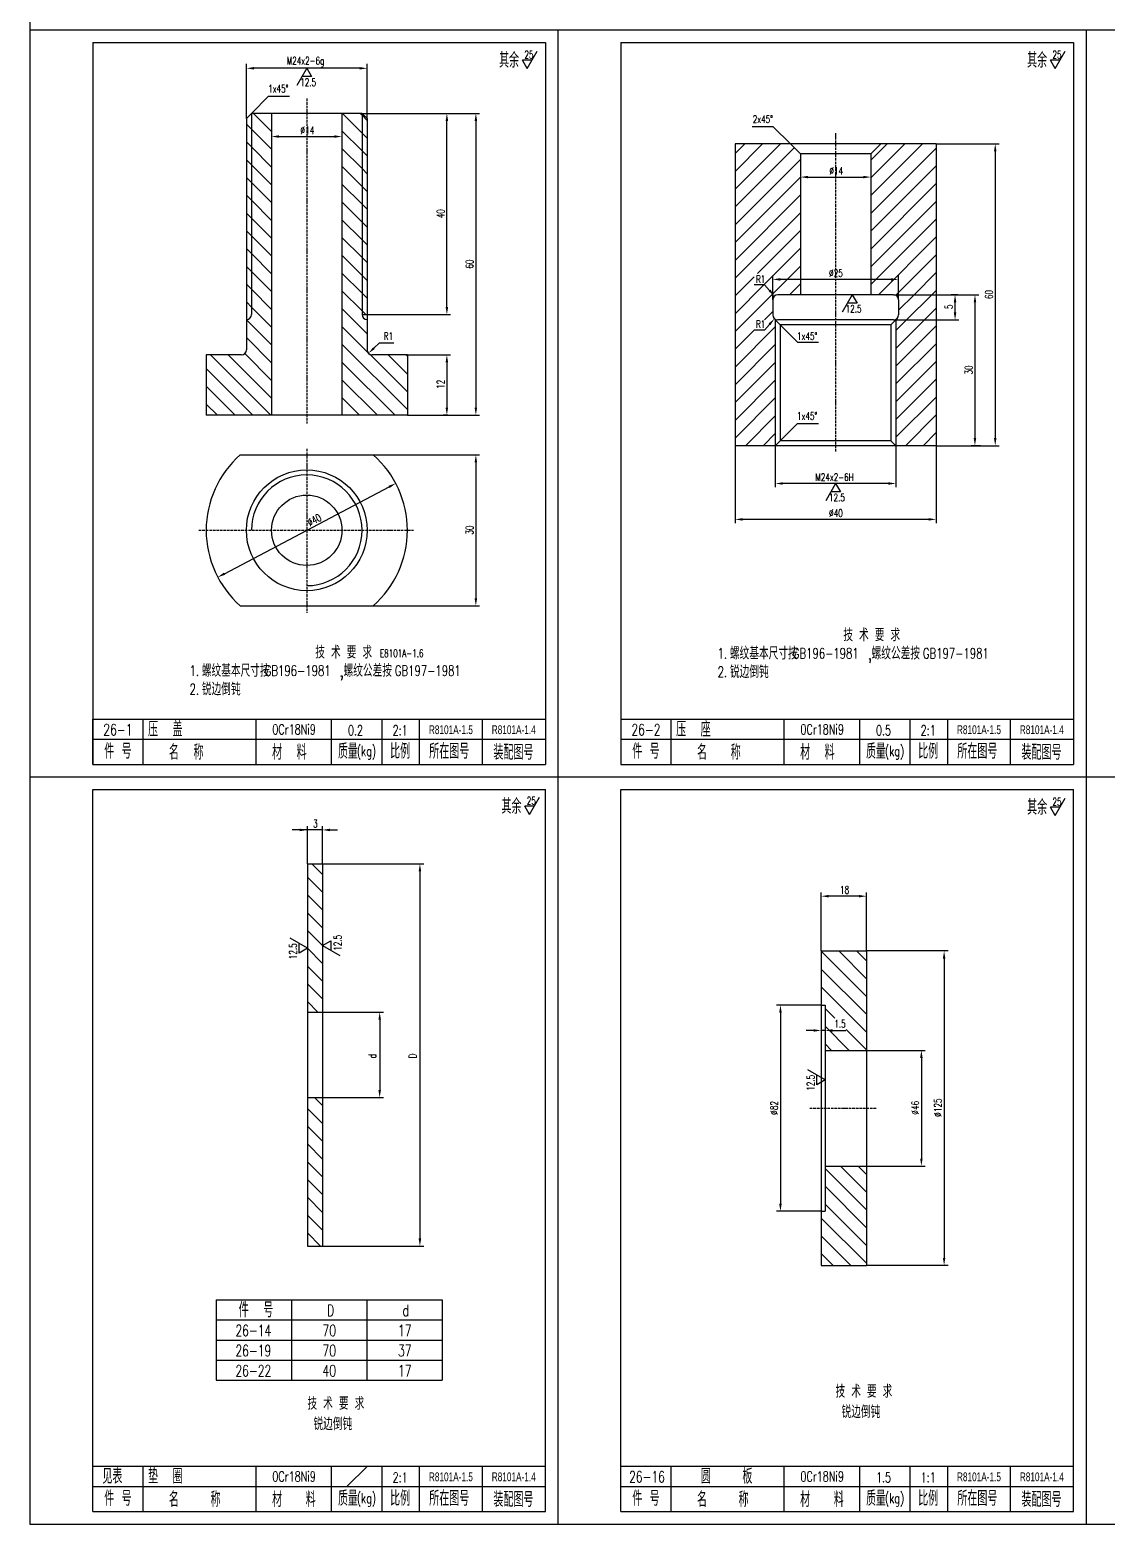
# Model space of a CAD drawing. Header units: millimetres. Extents: x 1545 to 36024, y 3418 to 15628.
# Drawn here: x 10220 to 14504, y 3418 to 9358 of the extents above; entities that cross this region are included whole.
import ezdxf
from ezdxf.enums import TextEntityAlignment as Align

# ---------------------------------------------------------------- set-up
doc = ezdxf.new("R2010")
doc.units = ezdxf.units.MM
doc.linetypes.add('DASHDOT-M', pattern=[36, 30, -3, 0, -3])
doc.linetypes.add('DASHDOT-S', pattern=[14, 10, -2, 0, -2])
for name, color, linetype in [('CDR_DIM', 7, 'Continuous'), ('CDR_DWG1', 1, 'Continuous'), ('CDR_DWG3', 3, 'DASHDOT-M'), ('CDR_TEXT', 7, 'Continuous')]:
    doc.layers.add(name, color=color, linetype=linetype)
doc.styles.add('CLB', font='clb.shx', dxfattribs={"bigfont": 'hztxt.shx'})
doc.styles.add('HZ', font='simplex.shx', dxfattribs={"width": 0.7, "height": 30, "bigfont": 'HZ.shx'})

msp = doc.modelspace()

# ---------------------------------------------------------------- linework, layer by layer
for p, q in [((10219.9, 9358.2), (14419.9, 9358.2)), ((12197.7, 9204.7), (12237.4, 9273.4)), ((14297.7, 9204.7), (14337.4, 9273.4)), ((12216.7, 9237.7), (12178.7, 9237.7)), ((12197.7, 9204.7), (12178.7, 9237.7)), ((14297.7, 9204.7), (14278.7, 9237.7)), ((14316.7, 9237.7), (14278.7, 9237.7)), ((11321, 9205.5), (11281.4, 9136.8)), ((11340.1, 9172.6), (11302, 9172.6)), ((11321, 9205.5), (11340.1, 9172.6)), ((13490.3, 8305.2), (13450.6, 8236.4)), ((13509.3, 8272.2), (13471.3, 8272.2)), ((13490.3, 8305.2), (13509.3, 8272.2)), ((13424.2, 7554.9), (13384.6, 7486.2)), ((13424.2, 7554.9), (13443.3, 7522)), ((13443.3, 7522), (13405.2, 7522)), ((10469.9, 6618.2), (10669, 6618.2)), ((10669.9, 6438.2), (10669.9, 6618.2)), ((11119.9, 6438.2), (11119.9, 6618.2)), ((11419.9, 6438.2), (11419.9, 6618.2)), ((11619.9, 6618.2), (11619.9, 6438.2)), ((11769.9, 6438.2), (11769.9, 6618.2)), ((12019.9, 6438.2), (12019.9, 6618.2)), ((12769.9, 6438.2), (12769.9, 6618.2)), ((13219.9, 6438.2), (13219.9, 6618.2)), ((13519.9, 6438.2), (13519.9, 6618.2)), ((13719.9, 6618.2), (13719.9, 6438.2)), ((13869.9, 6438.2), (13869.9, 6618.2)), ((14119.9, 6438.2), (14119.9, 6618.2)), ((10469.9, 6538.2), (12269.9, 6538.2)), ((12569.9, 6538.2), (14369.9, 6538.2)), ((12207.3, 6238.6), (12247, 6307.4)), ((14297.7, 6234.7), (14337.4, 6303.4)), ((12207.3, 6238.6), (12188.3, 6271.6)), ((12226.3, 6271.6), (12188.3, 6271.6)), ((14316.7, 6267.7), (14278.7, 6267.7)), ((14297.7, 6234.7), (14278.7, 6267.7)), ((11323.3, 5707.4), (11254.6, 5747)), ((11290.4, 5688.3), (11290.4, 5726.4)), ((11323.3, 5707.4), (11290.4, 5688.3)), ((11383.3, 5718.1), (11416.3, 5737.1)), ((11383.3, 5718.1), (11452, 5678.4)), ((11416.3, 5737.1), (11416.3, 5699)), ((13382, 5184), (13313.3, 5223.7)), ((13349.1, 5165), (13349.1, 5203.1)), ((13382, 5184), (13349.1, 5165)), ((10960.1, 4149.8), (11860.1, 4149.8)), ((10960.1, 4069.8), (11860.1, 4069.8)), ((10960.1, 3989.8), (11860.1, 3989.8)), ((10669.9, 3468.2), (10669.9, 3648.2)), ((11119.9, 3468.2), (11119.9, 3648.2)), ((11419.9, 3468.2), (11419.9, 3648.2)), ((11619.9, 3648.2), (11619.9, 3468.2)), ((11769.9, 3468.2), (11769.9, 3648.2)), ((12019.9, 3468.2), (12019.9, 3648.2)), ((12569.9, 3648.2), (12769, 3648.2)), ((12769.9, 3468.2), (12769.9, 3648.2)), ((13219.9, 3468.2), (13219.9, 3648.2)), ((13519.9, 3468.2), (13519.9, 3648.2)), ((13719.9, 3648.2), (13719.9, 3468.2)), ((13869.9, 3468.2), (13869.9, 3648.2)), ((14119.9, 3468.2), (14119.9, 3648.2)), ((10469.9, 3568.2), (12269.9, 3568.2)), ((12569.9, 3568.2), (14369.9, 3568.2)), ((10219.9, 3418.2), (18619.9, 3418.2))]:
    msp.add_line(p, q)
at = {"color": 7, "linetype": 'Continuous'}
for p, q in [((10469.9, 6618.2), (12269.9, 6618.2)), ((12569.9, 6618.2), (14369.9, 6618.2)), ((10960.1, 4309.8), (11860.1, 4309.8)), ((10960.1, 4229.8), (11860.1, 4229.8)), ((10469.9, 3648.2), (12269.9, 3648.2)), ((12569.9, 3648.2), (14369.9, 3648.2))]:
    msp.add_line(p, q, dxfattribs=at)
at = {"layer": 'CDR_DIM', "color": 0, "linetype": 'Continuous'}
for p, q in [((11081, 9006.3), (11081, 9223.1)), ((11561, 9006.3), (11561, 9223.1)), ((11531, 9205.5), (11111, 9205.5)), ((11101, 9026.3), (11169, 9094.3)), ((11169, 9094.3), (11252.7, 9094.3)), ((11101, 8963.6), (11081, 8983.6)), ((11101, 9026.3), (11101, 8226.3)), ((11181, 8954.3), (11109.1, 9026.3)), ((11181, 9025), (11179.8, 9026.3)), ((11541, 8947.9), (11462.6, 9026.3)), ((11541, 9018.6), (11533.4, 9026.3)), ((11541, 9026.3), (11541, 8226.3)), ((11541, 9026.3), (12008.5, 9026.3)), ((11561, 8998.6), (11541, 9018.6)), ((11864.1, 9026.3), (11893.2, 9026.3)), ((11878.2, 8256.3), (11878.2, 8996.3)), ((11993.5, 8996.3), (11993.5, 7856.3)), ((13176.2, 8973.1), (13092.6, 8973.1)), ((13244.2, 8905.2), (13176.2, 8973.1)), ((11101, 8892.9), (11081, 8912.9)), ((11181, 8883.6), (11101, 8963.6)), ((11211, 8934.2), (11431, 8934.2)), ((11541, 8877.2), (11461, 8957.2)), ((11561, 8927.9), (11541, 8947.9)), ((11181, 8812.9), (11101, 8892.9)), ((11541, 8806.5), (11461, 8886.5)), ((11561, 8857.2), (11541, 8877.2)), ((13024.2, 8866.3), (13063.1, 8905.2)), ((13024.2, 8795.6), (13133.8, 8905.2)), ((13024.2, 8724.9), (13204.5, 8905.2)), ((13024.2, 8654.2), (13259.7, 8889.7)), ((13564.2, 8840.6), (13628.8, 8905.2)), ((13564.2, 8769.9), (13699.5, 8905.2)), ((13564.2, 8699.2), (13770.2, 8905.2)), ((13564.2, 8628.5), (13824.2, 8888.5)), ((13824.2, 8905.2), (14073.9, 8905.2)), ((14058.9, 8875.2), (14058.9, 7735.2)), ((11101, 8822.2), (11081, 8842.2)), ((11181, 8742.2), (11101, 8822.2)), ((11541, 8735.8), (11461, 8815.8)), ((11561, 8786.5), (11541, 8806.5)), ((13024.2, 8583.4), (13284.2, 8843.4)), ((13564.2, 8557.8), (13824.2, 8817.8)), ((11101, 8751.5), (11081, 8771.5)), ((11181, 8671.5), (11101, 8751.5)), ((11541, 8665), (11461, 8745)), ((11561, 8715.8), (11541, 8735.8)), ((13024.2, 8512.7), (13284.2, 8772.7)), ((13314.2, 8773), (13534.2, 8773)), ((13564.2, 8487), (13824.2, 8747)), ((11101, 8680.8), (11081, 8700.8)), ((11181, 8600.8), (11101, 8680.8)), ((11541, 8594.3), (11461, 8674.3)), ((13024.2, 8442), (13284.2, 8702)), ((13564.2, 8416.3), (13824.2, 8676.3)), ((11101, 8610.1), (11081, 8630.1)), ((11561, 8645), (11541, 8665)), ((13024.2, 8371.3), (13284.2, 8631.3)), ((11101, 8539.4), (11081, 8559.4)), ((11181, 8530.1), (11101, 8610.1)), ((11541, 8523.6), (11461, 8603.6)), ((11561, 8574.3), (11541, 8594.3)), ((13113.2, 8389.5), (13284.2, 8560.6)), ((13564.2, 8345.6), (13824.2, 8605.6)), ((11181, 8459.4), (11101, 8539.4)), ((11541, 8452.9), (11461, 8532.9)), ((11561, 8503.6), (11541, 8523.6)), ((13594.5, 8305.2), (13824.2, 8534.9)), ((11101, 8468.7), (11081, 8488.7)), ((11181, 8388.7), (11101, 8468.7)), ((11541, 8382.2), (11461, 8462.2)), ((11561, 8432.9), (11541, 8452.9)), ((13141.3, 8346.9), (13284.2, 8489.9)), ((13665.2, 8305.2), (13824.2, 8464.2)), ((11101, 8397.9), (11081, 8417.9)), ((11181, 8317.9), (11101, 8397.9)), ((11541, 8311.5), (11461, 8391.5)), ((11561, 8362.2), (11541, 8382.2)), ((13024.2, 8159.2), (13284.2, 8419.2)), ((13024.2, 8300.6), (13100.3, 8376.6)), ((13174.2, 8285.2), (13174.2, 8381.3)), ((13674.2, 8285.2), (13674.2, 8381.3)), ((13735.9, 8305.2), (13824.2, 8393.5)), ((11101, 8327.2), (11081, 8347.2)), ((11181, 8247.2), (11101, 8327.2)), ((11541, 8240.8), (11461, 8320.8)), ((13024.2, 8229.9), (13138.9, 8344.5)), ((13141.5, 8345.3), (13100.6, 8345.3)), ((13161.3, 8322.8), (13141.5, 8345.3)), ((13644.2, 8366.3), (13204.2, 8366.3)), ((13240.9, 8305.2), (13284.2, 8348.5)), ((13806.6, 8305.2), (13824.2, 8322.8)), ((11101, 8256.5), (11081, 8276.5)), ((11561, 8291.5), (11541, 8311.5)), ((13654.8, 8305.2), (13993.3, 8305.2)), ((13674.2, 8243.5), (13735.9, 8305.2)), ((13706.6, 8205.2), (13806.6, 8305.2)), ((13910.4, 8305.2), (13884.1, 8305.2)), ((13899.1, 8235.2), (13899.1, 8275.2)), ((13978.3, 8275.2), (13978.3, 7735.2)), ((11181, 8105.8), (11081, 8205.8)), ((11181, 8176.5), (11101, 8256.5)), ((11561, 8150.1), (11461, 8250.1)), ((11555.5, 8226.3), (11541, 8240.8)), ((11541, 8226.3), (11893.2, 8226.3)), ((13141.3, 8205.5), (13174.2, 8238.5)), ((13184.2, 8207.8), (13184.2, 7705.2)), ((13654.2, 8205.2), (13914.1, 8205.2)), ((13664.2, 8205.2), (13664.2, 7705.2)), ((13664.2, 8162.8), (13706.6, 8205.2)), ((13664.2, 8092.1), (13777.3, 8205.2)), ((13777.3, 8205.2), (13824.2, 8252.1)), ((11563.2, 8077.2), (11461, 8179.4)), ((13024.2, 8017.8), (13184.2, 8177.8)), ((13024.2, 8088.5), (13101.7, 8165.9)), ((13141.5, 8165), (13100.6, 8165)), ((13161.3, 8187.6), (13141.5, 8165)), ((13204.2, 8185.2), (13272.2, 8117.2)), ((13664.2, 8021.4), (13824.2, 8181.4)), ((11181, 8035.1), (11081, 8135.1)), ((11721, 7848.7), (11461, 8108.7)), ((11588.3, 8093.1), (11610.2, 8113.6)), ((11610.2, 8113.6), (11667.5, 8113.6)), ((13024.2, 7947), (13184.2, 8107)), ((13272.2, 8117.2), (13355.9, 8117.2)), ((13664.2, 7950.7), (13824.2, 8110.7)), ((11177.7, 7826.3), (10937.7, 8066.3)), ((11181, 7893.7), (11008.4, 8066.3)), ((11181, 7964.4), (11074.2, 8071.2)), ((11672.7, 7826.3), (11461, 8037.9)), ((11721, 7919.4), (11571.9, 8068.5)), ((11721, 7990.1), (11644.8, 8066.3)), ((11721, 8060.8), (11715.5, 8066.3)), ((11721, 8066.3), (11893.2, 8066.3)), ((11878.2, 8036.3), (11878.2, 7856.3)), ((13024.2, 7876.3), (13184.2, 8036.3)), ((13664.2, 7879.9), (13824.2, 8039.9)), ((11107, 7826.3), (10921, 8012.3)), ((11602, 7826.3), (11461, 7967.2)), ((13024.2, 7805.6), (13184.2, 7965.6)), ((13664.2, 7809.2), (13824.2, 7969.2)), ((11036.3, 7826.3), (10921, 7941.5)), ((10965.6, 7826.3), (10921, 7870.8)), ((11531.3, 7826.3), (11461, 7896.5)), ((13024.2, 7734.9), (13184.2, 7894.9)), ((13664.2, 7738.5), (13824.2, 7898.5)), ((11721, 7826.3), (12008.5, 7826.3)), ((11881.8, 7826.3), (11863.2, 7826.3)), ((13065.2, 7705.2), (13184.2, 7824.2)), ((13204.2, 7725.2), (13272.2, 7793.1)), ((13272.2, 7793.1), (13355.9, 7793.1)), ((13701.6, 7705.2), (13824.2, 7827.8)), ((13135.9, 7705.2), (13184.2, 7753.5)), ((13772.3, 7705.2), (13824.2, 7757.1)), ((11585.6, 7668.9), (12008.5, 7668.9)), ((13024.2, 7705.2), (13024.2, 7397.3)), ((13184.2, 7705.2), (13184.2, 7539.9)), ((13664.2, 7705.2), (13664.2, 7539.9)), ((13824.2, 7705.2), (14073.9, 7705.2)), ((13824.2, 7705.2), (13824.2, 7397.3)), ((14000.9, 7705.2), (13963.3, 7705.2)), ((11993.5, 7638.9), (11993.5, 7098.9)), ((13634.2, 7554.9), (13214.2, 7554.9)), ((10993.7, 7196.4), (11648.4, 7541.4)), ((13794.2, 7412.3), (13054.2, 7412.3)), ((11585.6, 7068.9), (12008.5, 7068.9)), ((11383.3, 6177.7), (11263.3, 6177.7)), ((11323.3, 6043.6), (11323.3, 6192.7)), ((11383.3, 6043.6), (11383.3, 6192.7)), ((11413.3, 6177.7), (11443.3, 6177.7)), ((11383.3, 6000.9), (11340.6, 6043.6)), ((11383.3, 6043.6), (11786, 6043.6)), ((11771, 6013.6), (11771, 4553.6)), ((11383.3, 5930.2), (11323.3, 5990.2)), ((11383.3, 5859.5), (11323.3, 5919.5)), ((13367, 5696.6), (13367, 5929.4)), ((13517, 5914.4), (13397, 5914.4)), ((13547, 5696.6), (13547, 5929.4)), ((11383.3, 5788.8), (11323.3, 5848.8)), ((11383.3, 5718.1), (11323.3, 5778.1)), ((11383.3, 5647.4), (11323.3, 5707.4)), ((13547, 5515.6), (13367, 5695.6)), ((13547, 5586.3), (13436.8, 5696.6)), ((13547, 5657), (13507.5, 5696.6)), ((13872.2, 5696.6), (13547, 5696.6)), ((13855.6, 5666.6), (13855.6, 4476.6)), ((11383.3, 5576.6), (11323.3, 5636.6)), ((13547, 5444.9), (13367, 5624.9)), ((11383.3, 5505.9), (11323.3, 5565.9)), ((13547, 5374.2), (13367, 5554.2)), ((11364.9, 5453.6), (11323.3, 5495.2)), ((13367, 5481.6), (13189.7, 5481.6)), ((13368.9, 5481.6), (13367, 5483.5)), ((13420.6, 5429.9), (13382, 5468.5)), ((11383.3, 5453.6), (11626, 5453.6)), ((11611, 5423.6), (11611, 5143.6)), ((13204.7, 5461.6), (13204.7, 4681.6)), ((13337, 5380.6), (13307, 5380.6)), ((13382, 5380.6), (13367, 5380.6)), ((13478.2, 5301.6), (13382, 5397.8)), ((13412, 5380.6), (13465.2, 5380.6)), ((13547, 5303.5), (13465.6, 5384.9)), ((13407.5, 5301.6), (13382, 5327)), ((13547, 5301.6), (13780.3, 5301.6)), ((13765.3, 5271.6), (13765.3, 4871.6)), ((11383.3, 5081.7), (11351.4, 5113.6)), ((11383.3, 5113.6), (11626, 5113.6)), ((11383.3, 5011), (11323.3, 5071)), ((11383.3, 4940.2), (11323.3, 5000.2)), ((11383.3, 4869.5), (11323.3, 4929.5)), ((11383.3, 4798.8), (11323.3, 4858.8)), ((13547, 4667.1), (13382, 4832.1)), ((13547, 4737.8), (13443.2, 4841.6)), ((13547, 4808.5), (13514, 4841.6)), ((13547, 4841.6), (13780.3, 4841.6)), ((11383.3, 4728.1), (11323.3, 4788.1)), ((13547, 4596.4), (13382, 4761.4)), ((11383.3, 4657.4), (11323.3, 4717.4)), ((11383.3, 4586.7), (11323.3, 4646.7)), ((13367, 4661.6), (13189.7, 4661.6)), ((13547, 4454.9), (13367, 4634.9)), ((13547, 4525.6), (13382, 4690.6)), ((11375.7, 4523.6), (11323.3, 4576)), ((11383.3, 4523.6), (11786, 4523.6)), ((13484.7, 4446.6), (13367, 4564.2)), ((13414, 4446.6), (13367, 4493.5)), ((13872.2, 4446.6), (13547, 4446.6)), ((10960.1, 4309.8), (10960.1, 3989.8)), ((11260.1, 4309.8), (11260.1, 3989.8)), ((11560.1, 4309.8), (11560.1, 3989.8)), ((11860.1, 4309.8), (11860.1, 3989.8))]:
    msp.add_line(p, q, dxfattribs=at)
at = {"layer": 'CDR_DIM'}
msp.add_line((11481, 3568.2), (11560.6, 3647.8), dxfattribs=at)
at = {"layer": 'CDR_DIM', "color": 0, "linetype": 'Continuous'}
for centre, radius, start, end in [((11081, 8226.3), 20, 270, 0), ((11561, 8226.3), 20, 180, 270), ((11321, 7368.9), 220, 270, 180)]:
    msp.add_arc(centre, radius, start, end, dxfattribs=at)
for points in [[(11111, 9210.5), (11111, 9200.5), (11081, 9205.5)], [(11531, 9210.5), (11531, 9200.5), (11561, 9205.5)], [(11873.2, 8996.3), (11883.2, 8996.3), (11878.2, 9026.3)], [(11988.5, 8996.3), (11998.5, 8996.3), (11993.5, 9026.3)], [(11211, 8939.2), (11211, 8929.2), (11181, 8934.2)], [(11431, 8939.2), (11431, 8929.2), (11461, 8934.2)], [(14053.9, 8875.2), (14063.9, 8875.2), (14058.9, 8905.2)], [(13314.2, 8778), (13314.2, 8768), (13284.2, 8773)], [(13534.2, 8778), (13534.2, 8768), (13564.2, 8773)], [(13165, 8326.1), (13157.5, 8319.5), (13181, 8300.2)], [(13204.2, 8371.3), (13204.2, 8361.3), (13174.2, 8366.3)], [(13644.2, 8371.3), (13644.2, 8361.3), (13674.2, 8366.3)], [(13894.1, 8275.2), (13904.1, 8275.2), (13899.1, 8305.2)], [(13973.3, 8275.2), (13983.3, 8275.2), (13978.3, 8305.2)], [(11873.2, 8256.3), (11883.2, 8256.3), (11878.2, 8226.3)], [(13165, 8184.3), (13157.5, 8190.9), (13181, 8210.1)], [(13894.1, 8235.2), (13904.1, 8235.2), (13899.1, 8205.2)], [(11591.8, 8089.5), (11584.9, 8096.8), (11566.4, 8072.6)], [(11873.2, 8036.3), (11883.2, 8036.3), (11878.2, 8066.3)], [(11873.2, 7856.3), (11883.2, 7856.3), (11878.2, 7826.3)], [(11988.5, 7856.3), (11998.5, 7856.3), (11993.5, 7826.3)], [(13973.3, 7735.2), (13983.3, 7735.2), (13978.3, 7705.2)], [(14053.9, 7735.2), (14063.9, 7735.2), (14058.9, 7705.2)], [(11988.5, 7638.9), (11998.5, 7638.9), (11993.5, 7668.9)], [(11646.1, 7545.8), (11650.7, 7537), (11674.9, 7555.4)], [(13214.2, 7559.9), (13214.2, 7549.9), (13184.2, 7554.9)], [(13634.2, 7559.9), (13634.2, 7549.9), (13664.2, 7554.9)], [(13054.2, 7417.3), (13054.2, 7407.3), (13024.2, 7412.3)], [(13794.2, 7417.3), (13794.2, 7407.3), (13824.2, 7412.3)], [(10991.4, 7200.9), (10996, 7192), (10967.2, 7182.5)], [(11988.5, 7098.9), (11998.5, 7098.9), (11993.5, 7068.9)], [(11293.3, 6182.7), (11293.3, 6172.7), (11323.3, 6177.7)], [(11413.3, 6182.7), (11413.3, 6172.7), (11383.3, 6177.7)], [(11766, 6013.6), (11776, 6013.6), (11771, 6043.6)], [(13397, 5919.4), (13397, 5909.4), (13367, 5914.4)], [(13517, 5919.4), (13517, 5909.4), (13547, 5914.4)], [(13850.6, 5666.6), (13860.6, 5666.6), (13855.6, 5696.6)], [(13199.7, 5451.6), (13209.7, 5451.6), (13204.7, 5481.6)], [(11606, 5423.6), (11616, 5423.6), (11611, 5453.6)], [(13337, 5385.6), (13337, 5375.6), (13367, 5380.6)], [(13412, 5385.6), (13412, 5375.6), (13382, 5380.6)], [(13760.3, 5271.6), (13770.3, 5271.6), (13765.3, 5301.6)], [(11606, 5143.6), (11616, 5143.6), (11611, 5113.6)], [(13760.3, 4871.6), (13770.3, 4871.6), (13765.3, 4841.6)], [(13199.7, 4691.6), (13209.7, 4691.6), (13204.7, 4661.6)], [(11766, 4553.6), (11776, 4553.6), (11771, 4523.6)], [(13850.6, 4476.6), (13860.6, 4476.6), (13855.6, 4446.6)]]:
    msp.add_solid(points, dxfattribs=at)
at = {"layer": 'CDR_DWG1'}
for p, q in [((10469.9, 9308.2), (12269.9, 9308.2)), ((12569.9, 9308.2), (14369.9, 9308.2)), ((11101, 9026.3), (11081, 9006.3)), ((11081, 9006.3), (11081, 8086.3)), ((11541, 9026.3), (11101, 9026.3)), ((11181, 9026.3), (11181, 7826.3)), ((11461, 9026.3), (11461, 7826.3)), ((11541, 9026.3), (11561, 9006.3)), ((11561, 9006.3), (11561, 8086.3)), ((13824.2, 8905.2), (13024.2, 8905.2)), ((13024.2, 8905.2), (13024.2, 7705.2)), ((13284.2, 8865.2), (13244.2, 8905.2)), ((13284.2, 8865.2), (13284.2, 8305.2)), ((13564.2, 8865.2), (13284.2, 8865.2)), ((13564.2, 8865.2), (13604.2, 8905.2)), ((13564.2, 8865.2), (13564.2, 8305.2)), ((13824.2, 8905.2), (13824.2, 7705.2)), ((13174.2, 8285.2), (13174.2, 8225.2)), ((13654.2, 8305.2), (13194.2, 8305.2)), ((13674.2, 8285.2), (13674.2, 8225.2)), ((13204.2, 8185.2), (13184.2, 8205.2)), ((13654.2, 8205.2), (13194.2, 8205.2)), ((13644.2, 8185.2), (13664.2, 8205.2)), ((13204.2, 8185.2), (13204.2, 7725.2)), ((13644.2, 8185.2), (13204.2, 8185.2)), ((13644.2, 8185.2), (13644.2, 7725.2)), ((10921, 8066.3), (10921, 7826.3)), ((11061, 8066.3), (10921, 8066.3)), ((11721, 8066.3), (11581, 8066.3)), ((11721, 8066.3), (11721, 7826.3)), ((11721, 7826.3), (10921, 7826.3)), ((13204.2, 7725.2), (13184.2, 7705.2)), ((13644.2, 7725.2), (13204.2, 7725.2)), ((13644.2, 7725.2), (13664.2, 7705.2)), ((11056.5, 7668.9), (11585.6, 7668.9)), ((13824.2, 7705.2), (13024.2, 7705.2)), ((11056.5, 7068.9), (11585.6, 7068.9)), ((10469.9, 6438.2), (10469.9, 6618.2)), ((10469.9, 6438.2), (12269.9, 6438.2)), ((12569.9, 6438.2), (14369.9, 6438.2)), ((10469.9, 6338.2), (12269.9, 6338.2)), ((12569.9, 6338.2), (14369.9, 6338.2)), ((11323.3, 6043.6), (11323.3, 4523.6)), ((11323.3, 6043.6), (11383.3, 6043.6)), ((11383.3, 6043.6), (11383.3, 4523.6)), ((13367, 5696.6), (13547, 5696.6)), ((13367, 5696.6), (13367, 4446.6)), ((13547, 5696.6), (13547, 4446.6)), ((13367, 5481.6), (13382, 5481.6)), ((13382, 5481.6), (13382, 4661.6)), ((11323.3, 5453.6), (11383.3, 5453.6)), ((13382, 5301.6), (13547, 5301.6)), ((11323.3, 5113.6), (11383.3, 5113.6)), ((13382, 4841.6), (13547, 4841.6)), ((13367, 4661.6), (13382, 4661.6)), ((11323.3, 4523.6), (11383.3, 4523.6)), ((13367, 4446.6), (13547, 4446.6)), ((10469.9, 3468.2), (10469.9, 3648.2)), ((12569.9, 3468.2), (12569.9, 3648.2)), ((10469.9, 3468.2), (12269.9, 3468.2)), ((12569.9, 3468.2), (14369.9, 3468.2))]:
    msp.add_line(p, q, dxfattribs=at)
at = {"layer": 'CDR_DWG1', "color": 1}
for p, q in [((10469.9, 9308.2), (10469.9, 6438.2)), ((12269.9, 9308.2), (12269.9, 6438.2)), ((12569.9, 9308.2), (12569.9, 6438.2)), ((14369.9, 9308.2), (14369.9, 6438.2)), ((10469.9, 3468.2), (10469.9, 6338.2)), ((12269.9, 3468.2), (12269.9, 6338.2)), ((12569.9, 3468.2), (12569.9, 6338.2)), ((14369.9, 3468.2), (14369.9, 6338.2))]:
    msp.add_line(p, q, dxfattribs=at)
at = {"layer": 'CDR_DWG1'}
for radius in [240, 140]:
    msp.add_circle((11321, 7368.9), radius, dxfattribs=at)
for centre, radius, start, end in [((13194.2, 8285.2), 20, 90, 180), ((13654.2, 8285.2), 20, 0, 90), ((13194.2, 8225.2), 20, 180, 270), ((13654.2, 8225.2), 20, 270, 0), ((11061, 8086.3), 20, 270, 0), ((11581, 8086.3), 20, 180, 270), ((11321, 7368.9), 400, 131.40962, 228.59038), ((11321, 7368.9), 400, 311.40962, 48.59038)]:
    msp.add_arc(centre, radius, start, end, dxfattribs=at)
at = {"layer": 'CDR_DWG3', "linetype": 'DASHDOT-S'}
for p, q in [((11321, 9084.8), (11321, 7794.1)), ((13424.2, 8947.1), (13424.2, 7680.3)), ((11321, 7692.9), (11321, 7040.7)), ((10891.3, 7368.9), (11745.3, 7368.9)), ((13321.2, 5071.6), (13584.9, 5071.6))]:
    msp.add_line(p, q, dxfattribs=at)
at = {"layer": 'CDR_TEXT', "color": 0, "linetype": 'Continuous'}
for p, q in [((10219.9, 15298.2), (10219.9, 9358.2)), ((10219.9, 9358.2), (18619.9, 9358.2)), ((10219.9, 9358.2), (10219.9, 3418.2)), ((12319.9, 9358.2), (12319.9, 3418.2)), ((14419.9, 9358.2), (14419.9, 3418.2)), ((10219.9, 6388.2), (18619.9, 6388.2))]:
    msp.add_line(p, q, dxfattribs=at)

# ---------------------------------------------------------------- texts
at = {"color": 7, "linetype": 'Continuous', "style": 'HZ'}
for s, height, width, p in [(' 其余', 60, 0.7, (12056.8, 9207.9)), (' 其余', 60, 0.7, (14156.8, 9207.9)), ('技 术 要 求', 50, 0.7, (13454.7, 6928)), ('技 术 要 求', 50, 0.7, (11354.7, 6859.1)), ('螺纹基本尺寸按', 50, 0.7, (13003.9, 6855.3)), (',螺纹公差按', 50, 0.7, (13552.3, 6855.3)), ('螺纹基本尺寸按', 50, 0.7, (10903.9, 6786.4)), (',螺纹公差按', 50, 0.7, (11452.3, 6786.4)), ('锐边倒钝', 50, 0.7, (13003.9, 6781.6)), ('锐边倒钝', 50, 0.7, (10903.9, 6712.7)), ('件 号', 60, 0.7, (10515.7, 6460.8)), ('名  称', 60, 0.7, (10773, 6456.6)), ('材  料', 60, 0.7, (11183.2, 6456.6)), ('质量', 60, 0.5, (11445.5, 6460.8)), ('比例', 60, 0.7, (11652.4, 6460.8)), ('所在图号', 60, 0.7, (11807.8, 6460.8)), ('装配图号', 60, 0.7, (12063, 6456.6)), ('件 号', 60, 0.7, (12615.7, 6460.8)), ('名   称', 60, 0.7, (12873, 6456.6)), ('材  料', 60, 0.7, (13283.2, 6456.6)), ('质量', 60, 0.5, (13545.5, 6460.8)), ('比例', 60, 0.7, (13752.4, 6460.8)), ('所在图号', 60, 0.7, (13907.8, 6460.8)), ('装配图号', 60, 0.7, (14163, 6456.6)), (' 其余', 60, 0.7, (12066.4, 6241.9)), (' 其余', 60, 0.7, (14156.8, 6237.9)), ('技 术 要 求', 50, 0.7, (11323.8, 3872.9)), ('技 术 要 求', 50, 0.7, (13423.8, 3920.9)), ('锐边倒钝', 50, 0.7, (13447.7, 3839.6)), ('锐边倒钝', 50, 0.7, (11347.7, 3791.6)), ('件 号', 60, 0.7, (10515.7, 3490.8)), ('名    称', 60, 0.7, (10773, 3486.6)), ('材   料', 60, 0.7, (11183.2, 3486.6)), ('质量', 60, 0.5, (11445.5, 3490.8)), ('比例', 60, 0.7, (11652.4, 3490.8)), ('所在图号', 60, 0.7, (11807.8, 3490.8)), ('装配图号', 60, 0.7, (12063, 3486.6)), ('件 号', 60, 0.7, (12615.7, 3490.8)), ('名    称', 60, 0.7, (12873, 3486.6)), ('材   料', 60, 0.7, (13283.2, 3486.6)), ('质量', 60, 0.5, (13545.5, 3490.8)), ('比例', 60, 0.7, (13752.4, 3490.8)), ('所在图号', 60, 0.7, (13907.8, 3490.8)), ('装配图号', 60, 0.7, (14163, 3486.6))]:
    msp.add_text(s, height=height, dxfattribs=dict(at, width=width)).set_placement(p)
at = {"style": 'HZ', "width": 0.7}
for s, height, p in [('1.', 42, (12955, 6858.7)), ('GB196-1981', 42, (13253.9, 6858.7)), ('GB197-1981', 42, (13771.3, 6858.7)), ('1.', 42, (10855, 6789.8)), ('GB196-1981', 42, (11153.9, 6789.8)), ('GB197-1981', 42, (11671.3, 6789.8)), ('2.', 42, (12955, 6785.1)), ('2.', 42, (10855, 6716.1)), ('26-1', 45, (10511.7, 6553.8)), ('压  盖', 60, (10689.8, 6548.6)), ('0Cr18Ni9', 40, (11184.3, 6557.4)), ('26-2', 45, (12611.7, 6553.8)), ('压  座', 60, (12789.8, 6548.6)), ('0Cr18Ni9', 40, (13284.3, 6557.4)), ('件  号', 60, (11050.6, 4240.2)), ('D', 45, (11402.1, 4245.3)), ('d', 45, (11702.1, 4245.3)), ('26-14', 45, (11037.1, 4165.3)), ('70', 45, (11383.6, 4165.3)), ('17', 45, (11683.6, 4165.3)), ('26-19', 45, (11037.1, 4085.3)), ('70', 45, (11383.6, 4085.3)), ('37', 45, (11683.6, 4085.3)), ('26-22', 45, (11037.1, 4005.3)), ('40', 45, (11383.6, 4005.3)), ('17', 45, (11683.6, 4005.3)), ('见表', 60, (10508.2, 3578.6)), ('垫  圈', 60, (10689.8, 3578.6)), ('0Cr18Ni9', 40, (11184.3, 3587.4)), ('26-16', 45, (12602.6, 3583.8)), ('圆    板', 60, (12888.3, 3578.6)), ('0Cr18Ni9', 40, (13284.3, 3587.4))]:
    msp.add_text(s, height=height, dxfattribs=at).set_placement(p)
at = {"ltscale": 1.5, "style": 'CLB', "width": 0.7}
for s, p in [('R8101A-1.5', (11894.2, 6576.2)), ('R8101A-1.4', (12144.2, 6576.2)), ('R8101A-1.5', (13994.2, 6576.2)), ('R8101A-1.4', (14244.2, 6576.2)), ('R8101A-1.5', (11894.2, 3606.2)), ('R8101A-1.4', (12144.2, 3606.2)), ('R8101A-1.5', (13994.2, 3606.2)), ('R8101A-1.4', (14244.2, 3606.2))]:
    msp.add_text(s, height=35, dxfattribs=at).set_placement(p, align=Align.MIDDLE)
at = {"layer": 'CDR_DIM', "style": 'HZ', "width": 0.7}
for s, p in [(' 25', (12197.3, 9259.9)), (' 25', (14297.3, 9259.9)), ('12.5', (11326.4, 9149.8)), ('12.5', (13495.7, 8249.5)), ('12.5', (13429.6, 7499.2)), (' 25', (12206.9, 6293.8)), (' 25', (14297.3, 6289.9))]:
    msp.add_text(s, height=30, dxfattribs=at).set_placement(p, align=Align.MIDDLE)
at = {"layer": 'CDR_DIM', "color": 0, "linetype": 'Continuous', "style": 'HZ', "width": 0.7}
for s, p in [('0.2', (11514.9, 6573.8)), ('2:1', (11692.4, 6573.8)), ('0.5', (13614.9, 6573.8)), ('2:1', (13792.4, 6573.8)), ('(kg)', (11558.6, 6488.6)), ('(kg)', (13658.6, 6488.6)), ('2:1', (11692.4, 3603.8)), ('1.5', (13614.9, 3603.8)), ('1:1', (13792.4, 3603.8)), ('(kg)', (11558.6, 3518.6)), ('(kg)', (13658.6, 3518.6))]:
    msp.add_text(s, height=40, dxfattribs=at).set_placement(p, align=Align.MIDDLE)
at = {"layer": 'CDR_DIM', "style": 'HZ', "width": 0.7}
for p in [(11266, 5695.5), (11443.6, 5728.8), (13324.7, 5172.2)]:
    msp.add_text('12.5', height=30, rotation=90, dxfattribs=at).set_placement(p, align=Align.MIDDLE)
at = {"layer": 'CDR_TEXT', "color": 0, "linetype": 'Continuous', "style": 'HZ', "width": 0.7}
for s, p in [('M24x2-6g', (11241.5, 9220.5)), ('1x45°', (11167.8, 9109.4)), ('∅', (11296, 8944.2)), ('14', (11315, 8944.2)), ('2x45°', (13094.5, 8988.3)), ('∅', (13399.2, 8783)), ('14', (13418.2, 8783)), ('R1', (13107.8, 8352)), ('∅', (13397.7, 8376.3)), ('25', (13416.7, 8376.3)), ('R1', (13107.8, 8173.4)), ('R1', (11627.4, 8125.7)), ('1x45°', (13271, 8125.7)), ('1x45°', (13271, 7808.3)), ('M24x2-6H', (13343.7, 7564.9)), ('∅', (13397.7, 7422.3)), ('40', (13416.7, 7422.3)), ('3', (11346.3, 6187.7)), ('18', (13442, 5924.4)), ('1.5', (13419.1, 5392.4))]:
    msp.add_text(s, height=30, dxfattribs=at).set_placement(p)
for s, rotation, p in [('40', 90, (11868.2, 8609.3)), ('60', 90, (11983.5, 8409.3)), ('60', 90, (14048.9, 8288.2)), ('5', 90, (13889.1, 8248.2)), ('30', 90, (13968.3, 7988.2)), ('12', 90, (11868.2, 7931.3)), ('40', 27.7845, (11350.3, 7392.6)), ('∅', 27.7845, (11333.5, 7383.7)), ('30', 90, (11983.5, 7351.9)), ('d', 90, (11597, 5270)), ('D', 90, (11757, 5269.9)), ('82', 90, (13194.7, 5064.1)), ('∅', 90, (13194.7, 5045.1)), ('46', 90, (13755.3, 5064.6)), ('∅', 90, (13755.3, 5045.6)), ('125', 90, (13845.6, 5056.1)), ('∅', 90, (13845.6, 5037.1))]:
    msp.add_text(s, height=30, rotation=rotation, dxfattribs=at).set_placement(p)
at = {"layer": 'CDR_TEXT', "linetype": 'Continuous', "style": 'HZ', "width": 0.7}
msp.add_text('E8101A-1.6', height=30, dxfattribs=at).set_placement((11611.6, 6865.1))

doc.saveas('drawing.dxf')
